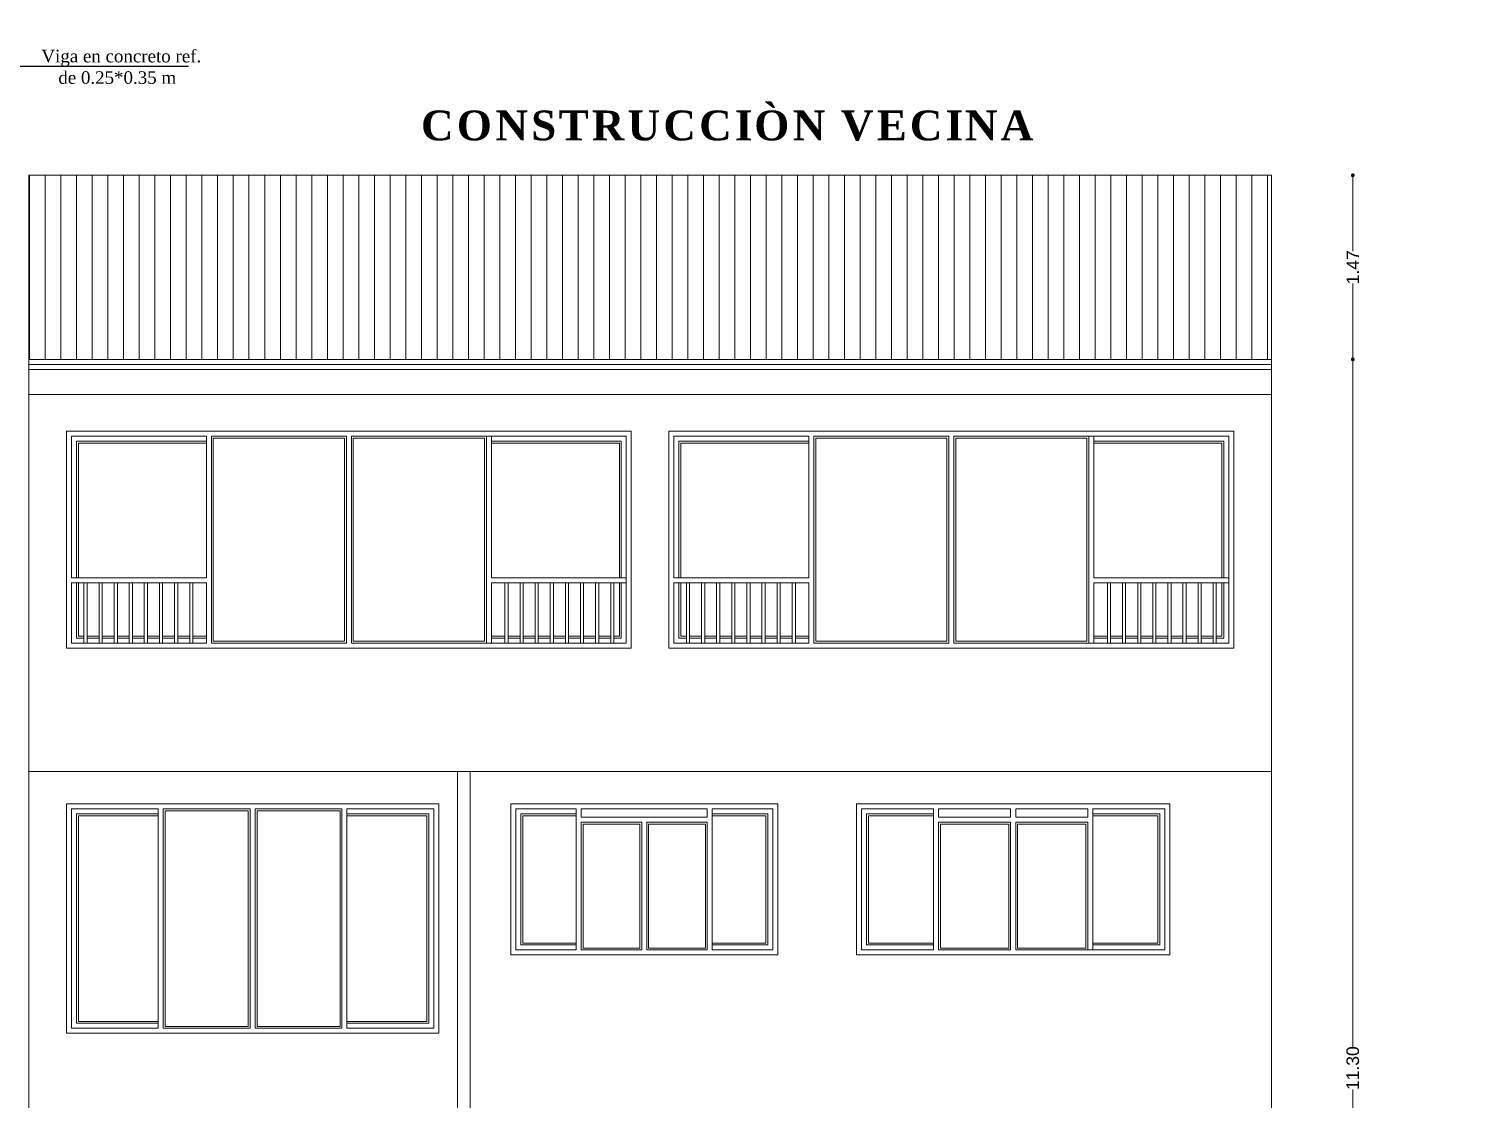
# Model space of a CAD drawing. Header units: inches. Extents: x 2908 to 3459, y -3172 to -55.
# Drawn here: x 3290.21 to 3301.66, y -303.86 to -295.32 of the extents above; entities that cross this region are included whole.
import ezdxf

# ---------------------------------------------------------------- set-up
doc = ezdxf.new("R2010")
doc.units = ezdxf.units.IN
doc.header["$MEASUREMENT"] = 0
doc.layers.add('BORDER', color=1, linetype='Continuous')
doc.layers.add('TEXTO', color=4, linetype='Continuous')
doc.layers.add('muros bajitos', color=4, linetype='Continuous', lineweight=15)
doc.styles.add('Arial new', font='arial.ttf')
doc.styles.add('CONSTRUCTORA', font='times.ttf', dxfattribs={"height": 0.3})
doc.dimstyles.new('GUS', dxfattribs={"dimtxt": 0.1, "dimasz": 0.03, "dimexe": 0.05, "dimexo": 0.05, "dimgap": 0.005, "dimtad": 0, "dimzin": 1, "dimdsep": 46, "dimtxsty": 'Arial new', "dimblk": 'DOT', "dimcen": 0.01, "dimse1": 1, "dimse2": 1, "dimclrd": 1, "dimclre": 252, "dimclrt": 1, "dimaunit": 1, "dimadec": 0, "dimazin": 2, "dimtfac": 1, "dimtmove": 0, "dimatfit": 2, "dimldrblk": 'ARCHTICK', "dimfxl": 1, "dimlwd": -1, "dimlwe": -1, "dimarcsym": 1})

# ---------------------------------------------------------------- blocks, each defined once
blk = doc.blocks.new('_Dot')
at = {"color": 0, "linetype": 'ByBlock', "lineweight": -2}
blk.add_line((-0.5, 0), (-1, 0), dxfattribs=at)
at = {"color": 0, "linetype": 'ByBlock', "const_width": 0.5}
blk.add_lwpolyline([(-0.25, 0, 1), (0.25, 0, 1)], format="xyb", close=True, dxfattribs=at)
blk = doc.blocks.new('*D4669')
at = {"layer": 'Defpoints', "color": 0, "transparency": 16777216}
for p in [(3300.122, -297.959, -12.276), (3300.771, -297.959), (3300.122, -309.262, -12.276)]:
    blk.add_point(p, dxfattribs=at)
at = {"layer": 'muros bajitos', "color": 1, "linetype": 'Continuous', "transparency": 16777216}
for p, q in [((3300.771, -297.989), (3300.771, -303.442)), ((3300.771, -309.232), (3300.771, -303.779))]:
    blk.add_line(p, q, dxfattribs=at)
at = {"layer": 'muros bajitos', "color": 1, "transparency": 16777216, "xscale": 0.03, "yscale": 0.03, "zscale": 0.03}
for p, rotation in [((3300.771, -297.959), 90), ((3300.771, -309.262), 270)]:
    blk.add_blockref('_Dot', p, dxfattribs=dict(at, rotation=rotation))
at = {"layer": 'muros bajitos', "color": 1, "transparency": 16777216, "insert": (3300.771, -303.61), "char_height": 0.1, "attachment_point": 5, "rotation": 90, "style": 'Arial new'}
blk.add_mtext('11.30', dxfattribs=at)
blk = doc.blocks.new('_ArchTick')
at = {"color": 0, "linetype": 'ByBlock', "const_width": 0.15}
blk.add_lwpolyline([(-0.5, -0.5), (0.5, 0.5)], dxfattribs=at)
blk = doc.blocks.new('*D4670')
at = {"layer": 'Defpoints', "color": 0, "transparency": 16777216}
for p in [(3300.122, -296.491, -12.276), (3300.771, -296.491), (3300.122, -297.959, -12.276)]:
    blk.add_point(p, dxfattribs=at)
at = {"layer": 'muros bajitos', "color": 1, "linetype": 'Continuous', "transparency": 16777216}
for p, q in [((3300.771, -296.521), (3300.771, -297.095)), ((3300.771, -297.929), (3300.771, -297.355))]:
    blk.add_line(p, q, dxfattribs=at)
at = {"layer": 'muros bajitos', "color": 1, "transparency": 16777216, "xscale": 0.03, "yscale": 0.03, "zscale": 0.03}
for p, rotation in [((3300.771, -296.491), 90), ((3300.771, -297.959), 270)]:
    blk.add_blockref('_Dot', p, dxfattribs=dict(at, rotation=rotation))
at = {"layer": 'muros bajitos', "color": 1, "transparency": 16777216, "insert": (3300.771, -297.225), "char_height": 0.1, "attachment_point": 5, "rotation": 90, "style": 'Arial new'}
blk.add_mtext('1.47', dxfattribs=at)

msp = doc.modelspace()

# ---------------------------------------------------------------- hatches: boundary and pattern name
at = {"layer": 'muros bajitos'}
h = msp.add_hatch(dxfattribs=at)
h.set_pattern_fill('ANSI31', color=256, angle=45, style=0)
h.set_pattern_definition([(90, (58.46675, -48.80328), (-0.125, 3e-17), [])])
h.paths.add_polyline_path([(3300.122, -296.491), (3290.211, -296.491), (3290.211, -297.959), (3300.122, -297.959)])

# ---------------------------------------------------------------- linework, layer by layer
at = {"layer": 'BORDER'}
msp.add_line((3289.941, -295.622, -7.182), (3291.483, -295.622, -7.182), dxfattribs=at)
at = {"layer": 'muros bajitos'}
for p, q in [((3290.211, -296.491, -0.11), (3300.122, -296.491, -7.182)), ((3290.211, -297.959, -0.11), (3290.211, -296.491, -0.11)), ((3300.122, -297.999, -7.182), (3300.122, -296.491, -7.182)), ((3290.211, -307.329, -6.923), (3290.211, -297.959, -0.11)), ((3290.211, -297.959, -0.11), (3300.122, -297.959, -7.182)), ((3290.211, -297.999, -0.11), (3300.122, -297.999, -7.182)), ((3290.211, -298.039, -0.11), (3300.122, -298.039, -7.182)), ((3300.122, -306.629, -6.923), (3300.122, -297.959, -7.182)), ((3290.211, -298.239, -0.11), (3300.122, -298.239, -7.182)), ((3290.211, -298.239, -0.11), (3295.316, -298.239, -3.753)), ((3290.511, -300.261, -6.923), (3290.511, -298.532, -0.324)), ((3290.511, -298.532, -0.324), (3295.016, -298.532, -3.539)), ((3290.551, -299.701, 14.45), (3290.551, -298.572, 14.45)), ((3290.551, -298.572, -0.353), (3291.627, -298.572, -1.121)), ((3290.591, -299.701, 14.45), (3290.591, -298.612, 14.45)), ((3290.591, -298.612, -0.381), (3291.627, -298.612, -1.121)), ((3291.627, -298.572, -1.135), (3291.627, -299.701, -1.135)), ((3291.667, -298.572, -1.149), (3292.744, -298.572, -1.917)), ((3291.667, -298.572, -1.164), (3291.667, -300.221, -1.164)), ((3291.682, -298.587, -1.16), (3292.729, -298.587, -1.907)), ((3291.682, -298.587, -1.164), (3291.682, -300.206, -1.164)), ((3292.729, -298.587, 1.57), (3292.729, -300.206, 14.027)), ((3292.744, -298.572, 1.455), (3292.744, -300.221, 14.142)), ((3292.784, -298.572, -1.946), (3294.976, -298.572, -3.511)), ((3292.784, -298.572, 1.455), (3292.784, -300.221, 14.142)), ((3293.845, -298.587, -1.16), (3292.799, -298.587, -1.907)), ((3292.799, -298.587, 1.57), (3292.799, -300.206, 14.027)), ((3293.845, -298.587, -1.164), (3293.845, -300.206, -1.164)), ((3293.86, -298.572, -1.164), (3293.86, -300.221, -1.164)), ((3293.9, -298.572, -1.135), (3293.9, -299.701, -1.135)), ((3294.936, -298.612, -0.381), (3293.9, -298.612, -1.121)), ((3294.936, -299.701, 14.45), (3294.936, -298.612, 14.45)), ((3294.976, -300.221, 14.45), (3294.976, -298.572, -3.511)), ((3295.016, -300.261, -3.663), (3295.016, -298.532, -3.706)), ((3295.316, -300.261, 11.021), (3295.316, -298.532, 11.021)), ((3295.316, -298.532, -3.753), (3299.822, -298.532, -6.968)), ((3295.356, -299.701, 11.021), (3295.356, -298.572, 11.021)), ((3295.356, -298.572, -3.782), (3296.433, -298.572, -4.55)), ((3295.396, -299.701, 11.021), (3295.396, -298.612, 11.021)), ((3295.396, -298.612, -3.81), (3296.433, -298.612, -4.55)), ((3296.433, -298.572, -4.564), (3296.433, -299.701, -4.564)), ((3296.473, -298.572, -4.578), (3297.549, -298.572, -5.346)), ((3296.473, -298.572, -4.593), (3296.473, -300.221, -4.593)), ((3296.488, -298.587, -4.589), (3297.534, -298.587, -5.336)), ((3296.488, -298.587, -4.593), (3296.488, -300.206, -4.593)), ((3297.534, -298.587, -1.859), (3297.534, -300.206, 10.598)), ((3297.549, -298.572, -1.974), (3297.549, -300.221, 10.714)), ((3297.589, -298.572, -5.375), (3299.782, -298.572, -6.939)), ((3297.589, -298.572, -1.974), (3297.589, -300.221, 10.714)), ((3298.65, -298.587, -4.589), (3297.604, -298.587, -5.336)), ((3297.604, -298.587, -1.859), (3297.604, -300.206, 10.598)), ((3298.65, -298.587, -4.593), (3298.65, -300.206, -4.593)), ((3298.665, -298.572, -4.593), (3298.665, -300.221, -4.593)), ((3298.705, -298.572, -4.564), (3298.705, -299.701, -4.564)), ((3299.742, -298.612, -3.81), (3298.705, -298.612, -4.55)), ((3299.742, -299.701, 11.021), (3299.742, -298.612, 11.021)), ((3299.782, -300.221, 11.021), (3299.782, -298.572, -6.939)), ((3299.822, -300.261, -7.092), (3299.822, -298.532, -7.135)), ((3290.606, -299.701, 14.45), (3290.606, -298.627, 14.45)), ((3290.606, -298.627, -0.392), (3291.627, -298.627, -1.121)), ((3294.921, -298.627, -0.392), (3293.9, -298.627, -1.121)), ((3294.921, -299.701, 14.45), (3294.921, -298.627, 14.45)), ((3295.411, -299.701, 11.021), (3295.411, -298.627, 11.021)), ((3295.411, -298.627, -3.821), (3296.433, -298.627, -4.55)), ((3299.727, -298.627, -3.821), (3298.705, -298.627, -4.55)), ((3299.727, -299.701, 11.021), (3299.727, -298.627, 11.021)), ((3290.551, -299.701, 14.45), (3291.627, -299.701, 14.45)), ((3290.551, -300.221, 14.45), (3290.551, -299.741, 14.45)), ((3290.551, -299.741, 14.45), (3291.627, -299.741, 14.45)), ((3290.591, -300.181, 14.45), (3290.591, -299.741, 14.45)), ((3290.606, -300.166, 14.45), (3290.606, -299.741, 14.45)), ((3290.65, -300.221, 14.45), (3290.65, -299.741, 14.45)), ((3290.676, -300.221, 14.45), (3290.676, -299.741, 14.45)), ((3290.771, -300.221, 14.45), (3290.771, -299.741, 14.45)), ((3290.796, -300.221, 14.45), (3290.796, -299.741, 14.45)), ((3290.891, -300.221, 14.45), (3290.891, -299.741, 14.45)), ((3290.917, -300.221, 14.45), (3290.917, -299.741, 14.45)), ((3291.012, -300.221, 14.45), (3291.012, -299.741, 14.45)), ((3291.037, -300.221, 14.45), (3291.037, -299.741, 14.45)), ((3291.132, -300.221, 14.45), (3291.132, -299.741, 14.45)), ((3291.158, -300.221, 14.45), (3291.158, -299.741, 14.45)), ((3291.253, -300.221, 14.45), (3291.253, -299.741, 14.45)), ((3291.278, -300.221, 14.45), (3291.278, -299.741, 14.45)), ((3291.373, -300.221, 14.45), (3291.373, -299.741, 14.45)), ((3291.399, -300.221, 14.45), (3291.399, -299.741, 14.45)), ((3291.494, -300.221, 14.45), (3291.494, -299.741, 14.45)), ((3291.519, -300.221, 14.45), (3291.519, -299.741, 14.45)), ((3291.627, -299.741, -1.135), (3291.627, -300.221, -1.135)), ((3294.976, -299.701, 14.45), (3293.9, -299.701, 14.45)), ((3293.9, -299.741, -1.135), (3293.9, -300.221, -1.135)), ((3294.976, -299.741, 14.45), (3293.9, -299.741, 14.45)), ((3294.008, -300.221, 14.45), (3294.008, -299.741, 14.45)), ((3294.033, -300.221, 14.45), (3294.033, -299.741, 14.45)), ((3294.129, -300.221, 14.45), (3294.129, -299.741, 14.45)), ((3294.154, -300.221, 14.45), (3294.154, -299.741, 14.45)), ((3294.249, -300.221, 14.45), (3294.249, -299.741, 14.45)), ((3294.274, -300.221, 14.45), (3294.274, -299.741, 14.45)), ((3294.37, -300.221, 14.45), (3294.37, -299.741, 14.45)), ((3294.395, -300.221, 14.45), (3294.395, -299.741, 14.45)), ((3294.49, -300.221, 14.45), (3294.49, -299.741, 14.45)), ((3294.515, -300.221, 14.45), (3294.515, -299.741, 14.45)), ((3294.611, -300.221, 14.45), (3294.611, -299.741, 14.45)), ((3294.636, -300.221, 14.45), (3294.636, -299.741, 14.45)), ((3294.731, -300.221, 14.45), (3294.731, -299.741, 14.45)), ((3294.756, -300.221, 14.45), (3294.756, -299.741, 14.45)), ((3294.852, -300.221, 14.45), (3294.852, -299.741, 14.45)), ((3294.877, -300.221, 14.45), (3294.877, -299.741, 14.45)), ((3294.921, -300.166, 14.45), (3294.921, -299.741, 14.45)), ((3294.936, -300.181, 14.45), (3294.936, -299.741, 14.45)), ((3295.356, -299.701, 11.021), (3296.433, -299.701, 11.021)), ((3295.356, -300.221, 11.021), (3295.356, -299.741, 11.021)), ((3295.356, -299.741, 11.021), (3296.433, -299.741, 11.021)), ((3295.396, -300.181, 11.021), (3295.396, -299.741, 11.021)), ((3295.411, -300.166, 11.021), (3295.411, -299.741, 11.021)), ((3295.456, -300.221, 11.021), (3295.456, -299.741, 11.021)), ((3295.481, -300.221, 11.021), (3295.481, -299.741, 11.021)), ((3295.576, -300.221, 11.021), (3295.576, -299.741, 11.021)), ((3295.602, -300.221, 11.021), (3295.602, -299.741, 11.021)), ((3295.697, -300.221, 11.021), (3295.697, -299.741, 11.021)), ((3295.722, -300.221, 11.021), (3295.722, -299.741, 11.021)), ((3295.817, -300.221, 11.021), (3295.817, -299.741, 11.021)), ((3295.843, -300.221, 11.021), (3295.843, -299.741, 11.021)), ((3295.938, -300.221, 11.021), (3295.938, -299.741, 11.021)), ((3295.963, -300.221, 11.021), (3295.963, -299.741, 11.021)), ((3296.058, -300.221, 11.021), (3296.058, -299.741, 11.021)), ((3296.084, -300.221, 11.021), (3296.084, -299.741, 11.021)), ((3296.179, -300.221, 11.021), (3296.179, -299.741, 11.021)), ((3296.204, -300.221, 11.021), (3296.204, -299.741, 11.021)), ((3296.299, -300.221, 11.021), (3296.299, -299.741, 11.021)), ((3296.325, -300.221, 11.021), (3296.325, -299.741, 11.021)), ((3296.433, -299.741, -4.564), (3296.433, -300.221, -4.564)), ((3299.782, -299.701, 11.021), (3298.705, -299.701, 11.021)), ((3298.705, -299.741, -4.564), (3298.705, -300.221, -4.564)), ((3299.782, -299.741, 11.021), (3298.705, -299.741, 11.021)), ((3298.814, -300.221, 11.021), (3298.814, -299.741, 11.021)), ((3298.839, -300.221, 11.021), (3298.839, -299.741, 11.021)), ((3298.934, -300.221, 11.021), (3298.934, -299.741, 11.021)), ((3298.959, -300.221, 11.021), (3298.959, -299.741, 11.021)), ((3299.055, -300.221, 11.021), (3299.055, -299.741, 11.021)), ((3299.08, -300.221, 11.021), (3299.08, -299.741, 11.021)), ((3299.175, -300.221, 11.021), (3299.175, -299.741, 11.021)), ((3299.2, -300.221, 11.021), (3299.2, -299.741, 11.021)), ((3299.296, -300.221, 11.021), (3299.296, -299.741, 11.021)), ((3299.321, -300.221, 11.021), (3299.321, -299.741, 11.021)), ((3299.416, -300.221, 11.021), (3299.416, -299.741, 11.021)), ((3299.441, -300.221, 11.021), (3299.441, -299.741, 11.021)), ((3299.537, -300.221, 11.021), (3299.537, -299.741, 11.021)), ((3299.562, -300.221, 11.021), (3299.562, -299.741, 11.021)), ((3299.657, -300.221, 11.021), (3299.657, -299.741, 11.021)), ((3299.682, -300.221, 11.021), (3299.682, -299.741, 11.021)), ((3299.727, -300.166, 11.021), (3299.727, -299.741, 11.021)), ((3299.742, -300.181, 11.021), (3299.742, -299.741, 11.021)), ((3290.551, -300.221, 14.45), (3291.627, -300.221, 14.45)), ((3290.591, -300.181, 14.45), (3290.646, -300.181, 14.45)), ((3290.606, -300.166, 14.45), (3290.646, -300.166, 14.45)), ((3290.676, -300.166, 14.45), (3290.771, -300.166, 14.45)), ((3290.676, -300.181, 14.45), (3290.771, -300.181, 14.45)), ((3290.796, -300.166, 14.45), (3290.891, -300.166, 14.45)), ((3290.796, -300.181, 14.45), (3290.891, -300.181, 14.45)), ((3290.917, -300.166, 14.45), (3291.012, -300.166, 14.45)), ((3290.917, -300.181, 14.45), (3291.012, -300.181, 14.45)), ((3291.037, -300.166, 14.45), (3291.132, -300.166, 14.45)), ((3291.037, -300.181, 14.45), (3291.132, -300.181, 14.45)), ((3291.158, -300.166, 14.45), (3291.253, -300.166, 14.45)), ((3291.158, -300.181, 14.45), (3291.253, -300.181, 14.45)), ((3291.278, -300.166, 14.45), (3291.373, -300.166, 14.45)), ((3291.278, -300.181, 14.45), (3291.373, -300.181, 14.45)), ((3291.399, -300.166, 14.45), (3291.494, -300.166, 14.45)), ((3291.399, -300.181, 14.45), (3291.494, -300.181, 14.45)), ((3291.519, -300.166, 14.45), (3291.627, -300.166, 14.45)), ((3291.519, -300.181, 14.45), (3291.627, -300.181, 14.45)), ((3291.667, -300.221, 14.45), (3292.744, -300.221, 14.45)), ((3291.682, -300.206, 14.45), (3292.729, -300.206, 14.45)), ((3292.784, -300.221, 14.45), (3294.976, -300.221, 14.45)), ((3293.845, -300.206, 14.45), (3292.799, -300.206, 14.45)), ((3294.008, -300.166, 14.45), (3293.9, -300.166, 14.45)), ((3294.008, -300.181, 14.45), (3293.9, -300.181, 14.45)), ((3294.129, -300.166, 14.45), (3294.033, -300.166, 14.45)), ((3294.129, -300.181, 14.45), (3294.033, -300.181, 14.45)), ((3294.249, -300.166, 14.45), (3294.154, -300.166, 14.45)), ((3294.249, -300.181, 14.45), (3294.154, -300.181, 14.45)), ((3294.37, -300.166, 14.45), (3294.274, -300.166, 14.45)), ((3294.37, -300.181, 14.45), (3294.274, -300.181, 14.45)), ((3294.49, -300.166, 14.45), (3294.395, -300.166, 14.45)), ((3294.49, -300.181, 14.45), (3294.395, -300.181, 14.45)), ((3294.611, -300.166, 14.45), (3294.515, -300.166, 14.45)), ((3294.611, -300.181, 14.45), (3294.515, -300.181, 14.45)), ((3294.731, -300.166, 14.45), (3294.636, -300.166, 14.45)), ((3294.731, -300.181, 14.45), (3294.636, -300.181, 14.45)), ((3294.852, -300.166, 14.45), (3294.756, -300.166, 14.45)), ((3294.852, -300.181, 14.45), (3294.756, -300.181, 14.45)), ((3294.921, -300.166, 14.45), (3294.881, -300.166, 14.45)), ((3294.936, -300.181, 14.45), (3294.881, -300.181, 14.45)), ((3295.356, -300.221, 11.021), (3296.433, -300.221, 11.021)), ((3295.396, -300.181, 11.021), (3295.452, -300.181, 11.021)), ((3295.411, -300.166, 11.021), (3295.452, -300.166, 11.021)), ((3295.481, -300.166, 11.021), (3295.576, -300.166, 11.021)), ((3295.481, -300.181, 11.021), (3295.576, -300.181, 11.021)), ((3295.602, -300.166, 11.021), (3295.697, -300.166, 11.021)), ((3295.602, -300.181, 11.021), (3295.697, -300.181, 11.021)), ((3295.722, -300.166, 11.021), (3295.817, -300.166, 11.021)), ((3295.722, -300.181, 11.021), (3295.817, -300.181, 11.021)), ((3295.843, -300.166, 11.021), (3295.938, -300.166, 11.021)), ((3295.843, -300.181, 11.021), (3295.938, -300.181, 11.021)), ((3295.963, -300.166, 11.021), (3296.058, -300.166, 11.021)), ((3295.963, -300.181, 11.021), (3296.058, -300.181, 11.021)), ((3296.084, -300.166, 11.021), (3296.179, -300.166, 11.021)), ((3296.084, -300.181, 11.021), (3296.179, -300.181, 11.021)), ((3296.204, -300.166, 11.021), (3296.299, -300.166, 11.021)), ((3296.204, -300.181, 11.021), (3296.299, -300.181, 11.021)), ((3296.325, -300.166, 11.021), (3296.433, -300.166, 11.021)), ((3296.325, -300.181, 11.021), (3296.433, -300.181, 11.021)), ((3296.473, -300.221, 11.021), (3297.549, -300.221, 11.021)), ((3296.488, -300.206, 11.021), (3297.534, -300.206, 11.021)), ((3297.589, -300.221, 11.021), (3299.782, -300.221, 11.021)), ((3298.65, -300.206, 11.021), (3297.604, -300.206, 11.021)), ((3298.814, -300.166, 11.021), (3298.705, -300.166, 11.021)), ((3298.814, -300.181, 11.021), (3298.705, -300.181, 11.021)), ((3298.934, -300.166, 11.021), (3298.839, -300.166, 11.021)), ((3298.934, -300.181, 11.021), (3298.839, -300.181, 11.021)), ((3299.055, -300.166, 11.021), (3298.959, -300.166, 11.021)), ((3299.055, -300.181, 11.021), (3298.959, -300.181, 11.021)), ((3299.175, -300.166, 11.021), (3299.08, -300.166, 11.021)), ((3299.175, -300.181, 11.021), (3299.08, -300.181, 11.021)), ((3299.296, -300.166, 11.021), (3299.2, -300.166, 11.021)), ((3299.296, -300.181, 11.021), (3299.2, -300.181, 11.021)), ((3299.416, -300.166, 11.021), (3299.321, -300.166, 11.021)), ((3299.416, -300.181, 11.021), (3299.321, -300.181, 11.021)), ((3299.537, -300.166, 11.021), (3299.441, -300.166, 11.021)), ((3299.537, -300.181, 11.021), (3299.441, -300.181, 11.021)), ((3299.657, -300.166, 11.021), (3299.562, -300.166, 11.021)), ((3299.657, -300.181, 11.021), (3299.562, -300.181, 11.021)), ((3299.727, -300.166, 11.021), (3299.687, -300.166, 11.021)), ((3299.742, -300.181, 11.021), (3299.687, -300.181, 11.021)), ((3290.511, -300.261, 14.45), (3295.016, -300.261, 14.45)), ((3295.316, -300.261, 11.021), (3299.822, -300.261, 11.021)), ((3290.211, -301.244, 11.021), (3300.122, -301.244, 11.021)), ((3293.631, -306.697, -6.923), (3293.631, -301.244, -6.923)), ((3293.731, -306.697, -6.923), (3293.731, -301.244, -6.923)), ((3290.511, -303.332, -18.941), (3290.511, -301.502, -18.941)), ((3293.481, -301.502, 5.094), (3290.511, -301.502, 5.094)), ((3290.551, -303.292, -18.941), (3290.551, -301.542, -18.941)), ((3291.243, -301.542, 5.094), (3290.551, -301.542, 5.094)), ((3290.591, -303.252, -18.941), (3290.591, -301.582, -18.941)), ((3291.243, -301.582, 5.094), (3290.591, -301.582, 5.094)), ((3290.606, -303.237, -18.941), (3290.606, -301.597, -18.941)), ((3291.243, -301.597, 5.094), (3290.606, -301.597, 5.094)), ((3291.243, -301.542, 5.094), (3291.243, -303.292, 5.094)), ((3291.976, -301.542, 5.094), (3291.283, -301.542, 5.094)), ((3291.283, -303.292, 5.094), (3291.283, -301.542, 5.094)), ((3291.961, -301.557, 5.094), (3291.298, -301.557, 5.094)), ((3291.298, -303.277, 5.094), (3291.298, -301.557, 5.094)), ((3291.961, -301.557, 5.094), (3291.961, -303.277, 5.094)), ((3291.976, -301.542, 5.094), (3291.976, -303.292, 5.094)), ((3291.976, -301.542, 5.094), (3291.976, -303.292, 5.094)), ((3292.708, -301.542, 5.094), (3292.016, -301.542, 5.094)), ((3292.016, -301.542, 5.094), (3292.016, -303.292, 5.094)), ((3292.016, -301.542, 5.094), (3292.016, -303.292, 5.094)), ((3292.031, -301.557, 5.094), (3292.693, -301.557, 5.094)), ((3292.031, -301.557, 5.094), (3292.031, -303.277, 5.094)), ((3292.693, -303.277, 5.094), (3292.693, -301.557, 5.094)), ((3292.708, -303.292, 5.094), (3292.708, -301.542, 5.094)), ((3293.441, -301.542, 5.094), (3292.748, -301.542, 5.094)), ((3292.748, -301.542, 5.094), (3292.748, -303.292, 5.094)), ((3292.748, -301.582, 5.094), (3293.401, -301.582, 5.094)), ((3292.748, -301.597, 5.094), (3293.386, -301.597, 5.094)), ((3293.386, -303.237, -18.941), (3293.386, -301.597, -18.941)), ((3293.401, -303.252, -18.941), (3293.401, -301.582, -18.941)), ((3293.441, -303.292, -6.923), (3293.441, -301.542, -6.923)), ((3293.481, -303.332, -6.923), (3293.481, -301.502, -6.923)), ((3294.055, -302.707, -6.923), (3294.055, -301.502, -6.923)), ((3294.055, -301.502, 5.094), (3296.184, -301.502, 5.094)), ((3294.095, -302.667, -6.923), (3294.095, -301.542, -6.923)), ((3294.095, -301.542, 5.094), (3294.577, -301.542, 5.094)), ((3294.135, -302.627, -6.923), (3294.135, -301.582, -6.923)), ((3294.135, -301.582, 5.094), (3294.577, -301.582, 5.094)), ((3294.15, -302.612, -6.923), (3294.15, -301.597, -6.923)), ((3294.15, -301.597, 5.094), (3294.577, -301.597, 5.094)), ((3294.577, -301.542, 5.094), (3294.577, -302.667, 5.094)), ((3294.617, -301.542, 5.094), (3295.622, -301.542, 5.094)), ((3294.617, -301.542, 5.094), (3294.617, -301.609, 5.094)), ((3295.622, -301.542, 5.094), (3295.622, -301.609, 5.094)), ((3295.662, -301.542, 5.094), (3296.144, -301.542, 5.094)), ((3295.662, -301.542, 5.094), (3295.662, -302.667, 5.094)), ((3296.104, -301.582, 5.094), (3295.662, -301.582, 5.094)), ((3296.089, -301.597, 5.094), (3295.662, -301.597, 5.094)), ((3296.089, -302.612, -6.923), (3296.089, -301.597, -6.923)), ((3296.104, -302.627, -6.923), (3296.104, -301.582, -6.923)), ((3296.144, -302.667, -6.923), (3296.144, -301.542, -6.923)), ((3296.184, -302.707, -6.923), (3296.184, -301.502, -6.923)), ((3296.812, -302.707, -6.951), (3296.812, -301.502, -6.981)), ((3296.812, -301.502, 5.094), (3299.312, -301.502, 5.094)), ((3296.852, -302.667, -6.952), (3296.852, -301.542, -6.98)), ((3296.852, -301.542, 5.094), (3297.427, -301.542, 5.094)), ((3296.892, -302.627, -6.953), (3296.892, -301.582, -6.979)), ((3296.892, -301.582, 5.094), (3297.427, -301.582, 5.094)), ((3296.907, -302.612, -6.954), (3296.907, -301.597, -6.979)), ((3296.907, -301.597, 5.094), (3297.427, -301.597, 5.094)), ((3297.427, -301.542, 5.094), (3297.427, -302.667, 5.094)), ((3297.467, -301.542, 5.094), (3298.042, -301.542, 5.094)), ((3297.467, -301.542, -6.923), (3297.467, -301.609, -6.923)), ((3298.042, -301.542, 5.094), (3298.042, -301.609, 5.094)), ((3298.082, -301.542, 5.094), (3298.657, -301.542, 5.094)), ((3298.082, -301.542, 5.094), (3298.082, -301.609, 5.094)), ((3298.657, -301.542, -6.923), (3298.657, -301.609, -6.923)), ((3298.697, -301.542, 5.094), (3299.272, -301.542, 5.094)), ((3298.697, -301.542, 5.094), (3298.697, -302.667, 5.094)), ((3299.232, -301.582, 5.094), (3298.697, -301.582, 5.094)), ((3299.217, -301.597, 5.094), (3298.697, -301.597, 5.094)), ((3299.217, -302.612, -6.954), (3299.217, -301.597, -6.979)), ((3299.232, -302.627, -6.953), (3299.232, -301.582, -6.979)), ((3299.272, -302.667, -6.952), (3299.272, -301.542, -6.98)), ((3299.312, -302.707, -6.951), (3299.312, -301.502, -6.981)), ((3294.617, -301.609, 5.094), (3295.622, -301.609, 5.094)), ((3294.617, -301.649, 5.094), (3294.617, -302.667, 5.094)), ((3294.617, -301.649, 5.094), (3295.099, -301.649, 5.094)), ((3294.632, -301.664, 5.094), (3294.632, -302.652, 5.094)), ((3294.632, -301.664, 5.094), (3295.084, -301.664, 5.094)), ((3295.084, -301.664, 3.478), (3295.084, -302.652, -6.375)), ((3295.099, -301.649, 3.628), (3295.099, -302.667, -6.524)), ((3295.139, -301.649, 3.628), (3295.139, -302.667, -6.524)), ((3295.139, -301.649, 5.094), (3295.622, -301.649, 5.094)), ((3295.154, -301.664, 3.478), (3295.154, -302.652, -6.375)), ((3295.607, -301.664, 5.094), (3295.154, -301.664, 5.094)), ((3295.607, -301.664, 5.094), (3295.607, -302.652, 5.094)), ((3295.622, -301.649, 5.094), (3295.622, -302.667, 5.094)), ((3297.467, -301.609, -6.923), (3298.042, -301.609, -6.923)), ((3297.467, -301.649, -6.923), (3297.467, -302.667, -6.923)), ((3297.467, -301.649, -6.923), (3298.042, -301.649, -6.923)), ((3297.482, -301.664, -6.923), (3297.482, -302.652, -6.923)), ((3297.482, -301.664, -6.923), (3298.027, -301.664, -6.923)), ((3298.027, -301.664, 5.094), (3298.027, -302.652, 5.094)), ((3298.042, -301.649, 5.094), (3298.042, -302.667, 5.094)), ((3298.657, -301.609, -6.923), (3298.082, -301.609, -6.923)), ((3298.082, -301.649, 5.094), (3298.082, -302.667, 5.094)), ((3298.657, -301.649, -6.923), (3298.082, -301.649, -6.923)), ((3298.097, -301.664, 5.094), (3298.097, -302.652, 5.094)), ((3298.642, -301.664, -6.923), (3298.097, -301.664, -6.923)), ((3298.642, -301.664, -6.923), (3298.642, -302.652, -6.923)), ((3298.657, -301.649, -6.923), (3298.657, -302.667, -6.923)), ((3294.135, -302.627, -6.923), (3294.577, -302.627, -6.923)), ((3294.15, -302.612, -6.923), (3294.577, -302.612, -6.923)), ((3296.089, -302.612, -6.923), (3295.662, -302.612, -6.923)), ((3296.104, -302.627, -6.923), (3295.662, -302.627, -6.923)), ((3296.892, -302.627, -6.923), (3297.427, -302.627, -6.923)), ((3296.907, -302.612, -6.923), (3297.427, -302.612, -6.923)), ((3299.217, -302.612, -6.923), (3298.697, -302.612, -6.923)), ((3299.232, -302.627, -6.923), (3298.697, -302.627, -6.923)), ((3294.055, -302.707, -6.923), (3296.184, -302.707, -6.923)), ((3294.095, -302.667, -6.923), (3294.577, -302.667, -6.923)), ((3294.617, -302.667, -6.923), (3295.099, -302.667, -6.923)), ((3294.632, -302.652, -6.923), (3295.084, -302.652, -6.923)), ((3295.139, -302.667, -6.923), (3295.622, -302.667, -6.923)), ((3295.607, -302.652, -6.923), (3295.154, -302.652, -6.923)), ((3295.662, -302.667, -6.923), (3296.144, -302.667, -6.923)), ((3296.812, -302.707, -6.923), (3299.312, -302.707, -6.923)), ((3296.852, -302.667, -6.923), (3297.427, -302.667, -6.923)), ((3297.467, -302.667, -6.923), (3298.042, -302.667, -6.923)), ((3297.482, -302.652, -6.923), (3298.027, -302.652, -6.923)), ((3298.082, -302.667, -6.923), (3299.272, -302.667, -6.923)), ((3298.642, -302.652, -6.923), (3298.097, -302.652, -6.923)), ((3290.551, -303.292, 5.094), (3291.243, -303.292, 5.094)), ((3290.591, -303.252, 5.094), (3291.243, -303.252, 5.094)), ((3290.606, -303.237, 5.094), (3291.243, -303.237, 5.094)), ((3291.283, -303.292, 5.094), (3291.976, -303.292, 5.094)), ((3291.298, -303.277, 5.094), (3291.961, -303.277, 5.094)), ((3292.016, -303.292, 5.094), (3292.708, -303.292, 5.094)), ((3292.693, -303.277, 5.094), (3292.031, -303.277, 5.094)), ((3293.386, -303.237, 5.094), (3292.748, -303.237, 5.094)), ((3293.401, -303.252, 5.094), (3292.748, -303.252, 5.094)), ((3292.748, -303.292, 5.094), (3293.441, -303.292, 5.094)), ((3290.511, -303.332, 5.094), (3293.481, -303.332, 5.094))]:
    msp.add_line(p, q, dxfattribs=at)

# ---------------------------------------------------------------- texts
at = {"layer": 'muros bajitos', "insert": (3293.339, -296.218, -7.182), "char_height": 0.23793, "width": 5.62174, "attachment_point": 7, "style": 'CONSTRUCTORA'}
msp.add_mtext('{\\fTimes New Roman|b1|i0|c0|p18;\\T1.1;CONSTRUCCIÒN VECINA  }', dxfattribs=at)
at = {"layer": 'TEXTO', "style": 'CONSTRUCTORA'}
for s, p in [('Viga en concreto ref.', (3290.311, -295.591, -7.182)), ('de 0.25*0.35 m', (3290.446, -295.762, -7.182))]:
    msp.add_text(s, height=0.1, rotation=359.9962, dxfattribs=at).set_placement(p)

# ---------------------------------------------------------------- dimensions: what is measured, and where the dimension line sits
at = {"layer": 'muros bajitos'}
for base, p1, p2, picture, middle in [((3300.771, -296.491, 5.094), (3300.122, -297.959, -7.182), (3300.122, -296.491, -7.182), '*D4670', (3300.771, -297.225, 5.094)), ((3300.771, -297.959, 5.094), (3300.122, -309.262, -7.182), (3300.122, -297.959, -7.182), '*D4669', (3300.771, -303.61, 5.094))]:
    dim = msp.add_linear_dim(base=base, p1=p1, p2=p2, angle=90, dimstyle='GUS', dxfattribs=at)
    dim.commit()
    dim.dimension.update_dxf_attribs({"geometry": picture, "text_midpoint": middle})

doc.saveas('drawing.dxf')
